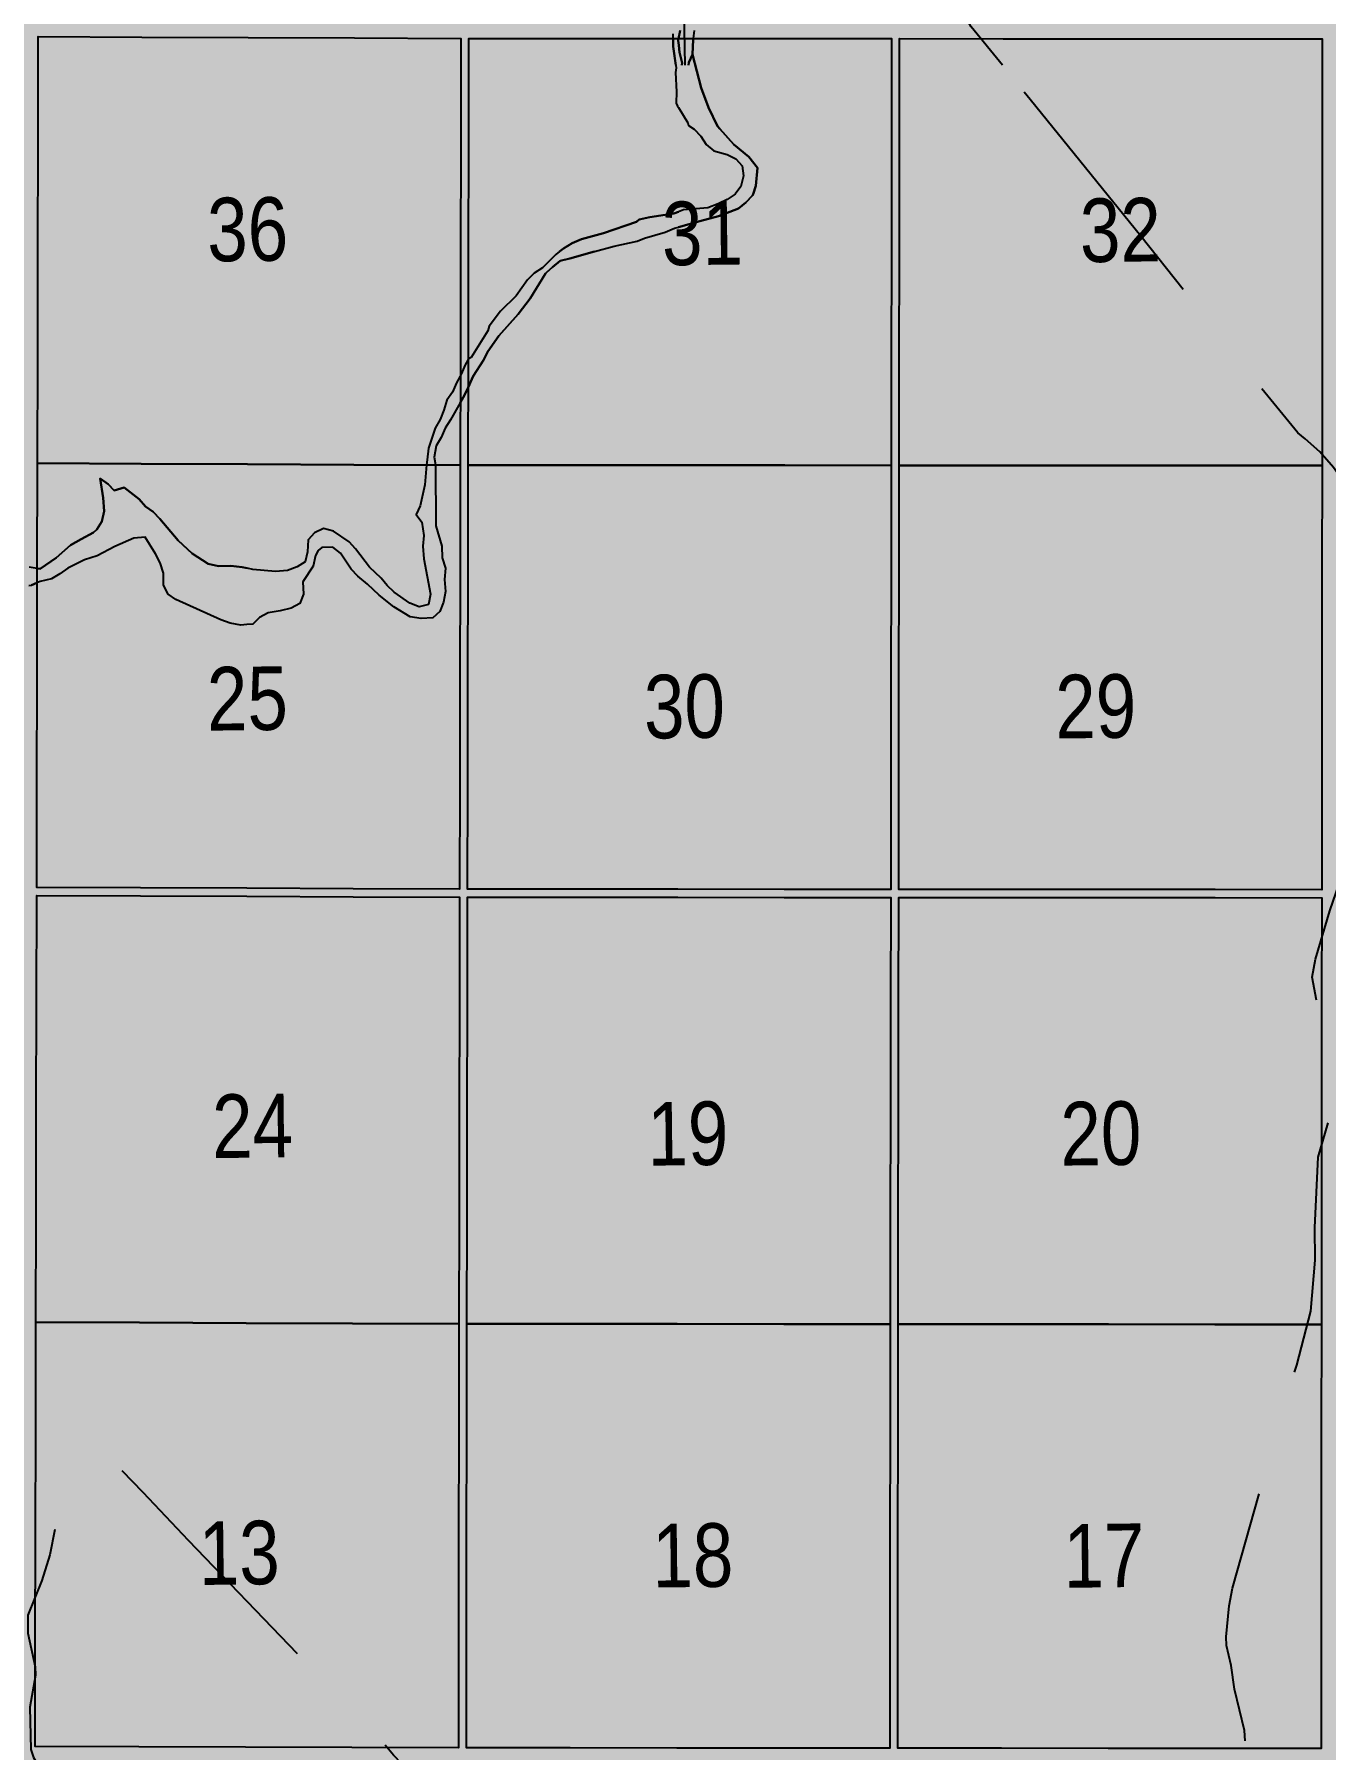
# Model space of a CAD drawing. Extents: x 405326 to 424052, y 6044755 to 6062236.
# Drawn here: x 416565 to 416726.9, y 6050260.4 to 6050475.4 of the extents above; entities that cross this region are included whole.
import ezdxf

# ---------------------------------------------------------------- set-up
doc = ezdxf.new("R2010")
doc.units = 0
doc.header["$LTSCALE"] = 5
doc.linetypes.add('DASHED2', pattern=[9.525, 6.35, -3.175])
for name, color, linetype in [('Quarters', 8, 'Continuous'), ('RoadSeg', 57, 'DASHED2'), ('T-WATER', 160, 'Continuous')]:
    doc.layers.add(name, color=color, linetype=linetype)
doc.layers.add('ROUTE-MAP-BACKGROUND-H', color=7, linetype='Continuous', true_color=0xf0ebff)
doc.styles.add('120', font='ARIALN.TTF', dxfattribs={"height": 13})

msp = doc.modelspace()

# ---------------------------------------------------------------- hatches: boundary and pattern name
at = {"layer": 'ROUTE-MAP-BACKGROUND-H'}
h = msp.add_hatch(color=256, dxfattribs=at)
h.dxf.hatch_style = 1
h.paths.add_polyline_path([(417500.313, 6050470.993), (417499.828, 6050583.719), (417489.556, 6051448.866), (416064.545, 6051448.577), (416073.609, 6050477.938), (416071.924, 6050150.968), (416104.424, 6050150.804), (416615.018, 6050150.686), (416614.752, 6050098.449), (417501.84, 6050099.469), (417600.187, 6050099.469), (417600.187, 6050157.259), (417501.84, 6050157.777)])

# ---------------------------------------------------------------- linework, layer by layer
at = {"layer": 'Quarters', "flags": 128}
for points in [[(416618.391, 6050434.788), (416618.371, 6050421.415), (416605.034, 6050421.472), (416591.697, 6050421.528), (416578.359, 6050421.585), (416565.357, 6050421.64), (416565.382, 6050435.016), (416565.407, 6050448.393), (416565.432, 6050461.769), (416565.457, 6050475.146), (416578.455, 6050475.087), (416591.788, 6050475.027), (416605.121, 6050474.966), (416618.453, 6050474.906), (416618.432, 6050461.533), (416618.412, 6050448.161)], [(416672.399, 6050421.383), (416659.059, 6050421.391), (416645.719, 6050421.399), (416632.379, 6050421.407), (416619.374, 6050421.415), (416619.395, 6050434.788), (416619.415, 6050448.16), (416619.436, 6050461.533), (416619.456, 6050474.906), (416632.456, 6050474.9), (416645.79, 6050474.893), (416659.124, 6050474.887), (416672.458, 6050474.88), (416672.443, 6050461.506), (416672.428, 6050448.132), (416672.413, 6050434.758)], [(416726.435, 6050434.727), (416726.426, 6050421.351), (416713.086, 6050421.359), (416699.747, 6050421.367), (416686.407, 6050421.375), (416673.402, 6050421.383), (416673.417, 6050434.757), (416673.431, 6050448.131), (416673.446, 6050461.506), (416673.461, 6050474.88), (416686.461, 6050474.873), (416699.796, 6050474.866), (416713.131, 6050474.859), (416726.465, 6050474.852), (416726.455, 6050461.477), (416726.445, 6050448.102)], [(416618.311, 6050381.297), (416618.291, 6050368.258), (416604.949, 6050368.311), (416591.607, 6050368.364), (416578.265, 6050368.416), (416565.258, 6050368.468), (416565.282, 6050381.51), (416565.307, 6050394.887), (416565.332, 6050408.263), (416565.357, 6050421.64), (416578.359, 6050421.585), (416591.697, 6050421.528), (416605.034, 6050421.472), (416618.371, 6050421.415), (416618.351, 6050408.042), (416618.331, 6050394.669)], [(416672.399, 6050421.383), (416672.384, 6050408.009), (416672.37, 6050394.635), (416672.355, 6050381.26), (416672.341, 6050368.22), (416658.996, 6050368.23), (416645.65, 6050368.239), (416632.305, 6050368.248), (416619.294, 6050368.257), (416619.314, 6050381.296), (416619.334, 6050394.669), (416619.354, 6050408.042), (416619.374, 6050421.415), (416632.379, 6050421.407), (416645.719, 6050421.399), (416659.059, 6050421.391)], [(416726.396, 6050381.226), (416726.387, 6050368.185), (416713.043, 6050368.193), (416699.698, 6050368.202), (416686.354, 6050368.211), (416673.344, 6050368.219), (416673.358, 6050381.259), (416673.373, 6050394.634), (416673.387, 6050408.008), (416673.402, 6050421.383), (416686.407, 6050421.375), (416699.747, 6050421.367), (416713.086, 6050421.359), (416726.426, 6050421.351), (416726.416, 6050407.976), (416726.406, 6050394.601)], [(416618.229, 6050327.136), (416618.209, 6050313.763), (416604.862, 6050313.812), (416591.515, 6050313.861), (416578.169, 6050313.911), (416565.156, 6050313.958), (416565.181, 6050327.335), (416565.206, 6050340.711), (416565.231, 6050354.088), (416565.256, 6050367.465), (416578.263, 6050367.413), (416591.605, 6050367.36), (416604.947, 6050367.308), (416618.289, 6050367.255), (416618.269, 6050353.882), (416618.249, 6050340.509)], [(416672.297, 6050327.094), (416672.282, 6050313.719), (416658.931, 6050313.73), (416645.58, 6050313.741), (416632.229, 6050313.752), (416619.212, 6050313.763), (416619.232, 6050327.135), (416619.252, 6050340.508), (416619.273, 6050353.881), (416619.293, 6050367.254), (416632.303, 6050367.245), (416645.649, 6050367.236), (416658.994, 6050367.226), (416672.34, 6050367.217), (416672.325, 6050353.843), (416672.311, 6050340.468)], [(416726.357, 6050327.056), (416726.348, 6050313.68), (416712.999, 6050313.69), (416699.649, 6050313.7), (416686.3, 6050313.709), (416673.285, 6050313.719), (416673.3, 6050327.093), (416673.314, 6050340.467), (416673.329, 6050353.842), (416673.343, 6050367.216), (416686.353, 6050367.208), (416699.698, 6050367.199), (416713.042, 6050367.19), (416726.386, 6050367.182), (416726.377, 6050353.806), (416726.367, 6050340.431)], [(416618.149, 6050273.645), (416618.13, 6050260.606), (416604.778, 6050260.652), (416591.426, 6050260.697), (416578.075, 6050260.742), (416565.057, 6050260.786), (416565.081, 6050273.829), (416565.106, 6050287.205), (416565.131, 6050300.582), (416565.156, 6050313.958), (416578.169, 6050313.911), (416591.515, 6050313.861), (416604.862, 6050313.812), (416618.209, 6050313.763), (416618.189, 6050300.39), (416618.169, 6050287.018)], [(416672.239, 6050273.596), (416672.225, 6050260.556), (416658.869, 6050260.569), (416645.512, 6050260.581), (416632.155, 6050260.593), (416619.133, 6050260.605), (416619.153, 6050273.644), (416619.172, 6050287.017), (416619.192, 6050300.39), (416619.212, 6050313.763), (416632.229, 6050313.752), (416645.58, 6050313.741), (416658.931, 6050313.73), (416672.282, 6050313.719), (416672.268, 6050300.345), (416672.254, 6050286.97)], [(416726.319, 6050273.555), (416726.31, 6050260.514), (416712.956, 6050260.524), (416699.602, 6050260.535), (416686.248, 6050260.545), (416673.229, 6050260.555), (416673.243, 6050273.595), (416673.257, 6050286.97), (416673.271, 6050300.344), (416673.285, 6050313.719), (416686.3, 6050313.709), (416699.649, 6050313.7), (416712.999, 6050313.69), (416726.348, 6050313.68), (416726.338, 6050300.305), (416726.329, 6050286.93)]]:
    msp.add_lwpolyline(points, close=True, dxfattribs=at)
at = {"layer": 'RoadSeg', "flags": 128}
for points in [[(416686.349, 6050471.544), (416682.429, 6050476.368), (416681.807, 6050477.453), (416681.715, 6050478.649), (416682.578, 6050480.298), (416684.245, 6050481.697), (416691.173, 6050489.132), (416691.164, 6050489.564)], [(416739.712, 6050407.232), (416738.894, 6050408.146), (416735.677, 6050410.838), (416734.589, 6050411.946), (416732.574, 6050414.365), (416727.873, 6050421.117), (416726.137, 6050423.086), (416724.332, 6050424.728), (416723.4, 6050425.451), (416718.197, 6050431.822), (416715.392, 6050435.422), (416703.702, 6050450.109), (416689.83, 6050467.245), (416682.417, 6050476.368), (416681.795, 6050477.453), (416681.703, 6050478.648), (416682.566, 6050480.297), (416684.233, 6050481.696), (416684.674, 6050482.17)], [(416723.795, 6050214.546), (416722.331, 6050223.962), (416721.517, 6050227.771), (416721.642, 6050228.173), (416721.471, 6050228.402), (416721.132, 6050230.258), (416720.185, 6050235.66), (416719.86, 6050238.414), (416716.658, 6050255.977), (416716.549, 6050257.97), (416716.81, 6050261.336), (416716.712, 6050262.797), (416715.471, 6050267.961), (416715.042, 6050270.912), (416714.456, 6050273.428), (416714.399, 6050274.524), (416714.783, 6050278.392), (416715.201, 6050280.629), (416721.85, 6050304.224), (416723.254, 6050308.578), (416725.006, 6050315.336), (416725.568, 6050321.735), (416725.514, 6050325.825), (416725.958, 6050334.65), (416727.817, 6050341.044), (416728.234, 6050343.348), (416728.16, 6050345.243), (416726.566, 6050349.833), (416725.177, 6050357.221), (416725.594, 6050359.493), (416727.428, 6050365.553), (416734.067, 6050384.922), (416736.773, 6050392.199), (416740.216, 6050400.755), (416740.558, 6050401.894), (416740.698, 6050403.128), (416740.639, 6050404.324), (416740.311, 6050405.681)], [(416630.49, 6050237.639), (416618.77, 6050250.596), (416612.919, 6050256.626), (416609.993, 6050259.69), (416608.764, 6050261.161), (416584.304, 6050286.587), (416578.619, 6050292.62), (416574.233, 6050297.084), (416573.192, 6050297.528), (416572.062, 6050297.503), (416570.711, 6050296.876), (416570.307, 6050296.516), (416569.929, 6050296.094), (416569.619, 6050295.653), (416569.317, 6050295.183), (416568.444, 6050292.436), (416566.91, 6050284.819), (416565.881, 6050281.57), (416564.144, 6050277.241), (416564.159, 6050274.979), (416565.081, 6050270.742), (416565.103, 6050269.71), (416564.39, 6050265.703), (416564.537, 6050260.384), (416564.857, 6050259.393), (416565.201, 6050258.868), (416567.54, 6050256.822), (416568.122, 6050256.036), (416568.509, 6050255.046), (416568.813, 6050253.289), (416568.682, 6050251.623)]]:
    msp.add_lwpolyline(points, dxfattribs=at)
at = {"layer": 'T-WATER', "flags": 128}
for points in [[(416646.569, 6050471.571), (416646.429, 6050478.157), (416646.487, 6050478.361)], [(416646.165, 6050471.571), (416646.212, 6050471.863), (416645.867, 6050473.146), (416645.758, 6050474.084), (416645.695, 6050474.632), (416645.749, 6050474.916), (416645.941, 6050475.92)], [(416645.941, 6050475.92), (416645.749, 6050474.916), (416645.695, 6050474.632), (416645.758, 6050474.084), (416645.867, 6050473.146), (416646.212, 6050471.863), (416646.165, 6050471.571)], [(416647.698, 6050475.919), (416647.581, 6050474.915), (416647.564, 6050474.775), (416647.485, 6050472.882), (416647.034, 6050471.908), (416646.97, 6050471.571)], [(416618.348, 6050429.213), (416618.957, 6050430.275), (416619.354, 6050431.162), (416619.977, 6050432.555), (416621.264, 6050434.578), (416621.819, 6050435.642), (416623.205, 6050437.624), (416625.638, 6050440.346), (416627.119, 6050442.318), (416629.062, 6050445.423), (416629.246, 6050445.598), (416629.926, 6050446.246), (416630.877, 6050447.008), (416632.091, 6050447.328), (416635.194, 6050448.176), (416637.689, 6050448.858), (416640.557, 6050449.503), (416641.472, 6050449.877), (416644.046, 6050450.632), (416645.238, 6050451.139), (416645.723, 6050451.268), (416648.395, 6050451.983), (416650.742, 6050452.61), (416653.259, 6050453.575), (416654.195, 6050454.32), (416655.026, 6050455.204), (416655.09, 6050455.398), (416655.431, 6050456.434), (416655.654, 6050458.697), (416654.548, 6050460.084), (416652.69, 6050461.616), (416650.921, 6050463.557), (416650.642, 6050463.925), (416649.51, 6050466.244), (416648.59, 6050468.725), (416647.479, 6050472.883), (416647.559, 6050474.776), (416647.575, 6050474.916)], [(416645.055, 6050474.917), (416645.057, 6050473.882), (416645.446, 6050471.227), (416645.362, 6050470.655), (416645.47, 6050468.232), (416645.456, 6050466.789), (416645.628, 6050466.417), (416645.743, 6050466.231), (416646.924, 6050464.325), (416646.994, 6050463.994), (416647.706, 6050463.516), (416648.542, 6050462.659), (416649.211, 6050461.631), (416650.183, 6050460.819), (416651.858, 6050460.363), (416652.928, 6050459.799), (416653.708, 6050458.932), (416653.884, 6050457.664), (416653.553, 6050456.345), (416652.833, 6050455.404), (416651.843, 6050454.727), (416650.691, 6050454.152), (416649.425, 6050453.672), (416646.38, 6050453.428), (416645.726, 6050453.174), (416645.166, 6050452.956), (416642.13, 6050452.492), (416640.807, 6050452.188), (416640.48, 6050451.911), (416636.312, 6050450.496), (416633.586, 6050449.749), (416632.405, 6050449.23), (416631.329, 6050448.562), (416630.828, 6050448.178), (416630.346, 6050447.809), (416628.672, 6050446.156), (416627.62, 6050445.498), (416626.802, 6050444.633), (416625.391, 6050442.659), (416623.423, 6050440.714), (416621.978, 6050438.83), (416621.82, 6050438.231), (416619.745, 6050434.918), (416619.375, 6050434.695), (416619.359, 6050434.667), (416618.979, 6050433.992), (416618.483, 6050432.824), (416618.353, 6050432.584)], [(416645.055, 6050474.917), (416645.057, 6050473.882), (416645.446, 6050471.227), (416645.362, 6050470.655), (416645.47, 6050468.232), (416645.456, 6050466.789), (416645.628, 6050466.417), (416645.743, 6050466.231)], [(416645.4, 6050471.572), (416645.062, 6050473.882), (416645.06, 6050474.917), (416645.06, 6050475.48)], [(416647.575, 6050474.916), (416647.559, 6050474.776), (416647.479, 6050472.883), (416648.59, 6050468.725), (416649.51, 6050466.244), (416650.642, 6050463.925), (416650.921, 6050463.557), (416652.69, 6050461.616), (416654.548, 6050460.084), (416655.654, 6050458.697), (416655.431, 6050456.434), (416655.09, 6050455.398), (416655.026, 6050455.204), (416654.195, 6050454.32), (416653.259, 6050453.575), (416650.742, 6050452.61), (416648.395, 6050451.983), (416645.723, 6050451.268)], [(416646.97, 6050471.571), (416647.034, 6050471.908), (416647.485, 6050472.882), (416647.835, 6050471.57)], [(416645.743, 6050466.231), (416646.924, 6050464.325), (416646.994, 6050463.994), (416647.706, 6050463.516), (416648.542, 6050462.659), (416649.211, 6050461.631), (416650.183, 6050460.819), (416651.858, 6050460.363), (416652.928, 6050459.799), (416653.708, 6050458.932), (416653.884, 6050457.664), (416653.553, 6050456.345), (416652.833, 6050455.404), (416651.843, 6050454.727), (416650.691, 6050454.152), (416649.425, 6050453.672), (416646.38, 6050453.428), (416645.726, 6050453.174)], [(416630.828, 6050448.178), (416631.329, 6050448.562), (416632.405, 6050449.23), (416633.586, 6050449.749), (416636.312, 6050450.496), (416640.48, 6050451.911), (416640.807, 6050452.188), (416642.13, 6050452.492), (416645.166, 6050452.956), (416645.726, 6050453.174)], [(416635.194, 6050448.176), (416637.689, 6050448.858), (416640.557, 6050449.503), (416641.472, 6050449.877), (416644.046, 6050450.632), (416645.238, 6050451.139), (416645.723, 6050451.268)], [(416635.194, 6050448.176), (416632.091, 6050447.328), (416630.877, 6050447.008), (416629.926, 6050446.246), (416629.246, 6050445.598), (416629.062, 6050445.423), (416627.119, 6050442.318), (416625.638, 6050440.346), (416623.205, 6050437.624), (416621.819, 6050435.642), (416621.264, 6050434.578), (416619.977, 6050432.555), (416619.354, 6050431.162)], [(416630.828, 6050448.178), (416630.346, 6050447.809), (416628.672, 6050446.156), (416627.62, 6050445.498), (416626.802, 6050444.633), (416625.391, 6050442.659), (416623.423, 6050440.714), (416621.978, 6050438.83), (416621.82, 6050438.231), (416619.745, 6050434.918), (416619.375, 6050434.695), (416619.359, 6050434.667)], [(416619.359, 6050434.667), (416618.979, 6050433.992), (416618.483, 6050432.824), (416618.353, 6050432.584)], [(416618.353, 6050432.584), (416617.903, 6050431.752), (416617.401, 6050430.557), (416616.696, 6050429.56), (416616.317, 6050428.292), (416615.83, 6050427.126), (416615.226, 6050426.029), (416614.406, 6050423.541), (416614.215, 6050422.078), (416614.157, 6050421.457), (416613.923, 6050418.951), (416613.342, 6050416.331), (416612.833, 6050415.217), (416613.551, 6050414.26), (416613.801, 6050412.589), (416613.667, 6050411.246), (416613.815, 6050409.663), (416614.62, 6050405.22), (416614.4, 6050403.954), (416613.197, 6050403.655), (416612.026, 6050404.118), (416610.081, 6050405.497), (416609.209, 6050406.327), (416608.434, 6050407.262), (416606.972, 6050408.604), (416605.251, 6050410.915), (416604.441, 6050411.791), (416602.492, 6050413.135), (416601.203, 6050413.474), (416600.077, 6050412.91), (416599.282, 6050412.056), (416599.207, 6050410.562), (416598.906, 6050409.3), (416597.93, 6050408.644), (416596.688, 6050408.185), (416595.208, 6050408.089), (416592.349, 6050408.349), (416591.64, 6050408.502), (416591.041, 6050408.631), (416589.614, 6050408.785), (416588.059, 6050408.757), (416586.743, 6050409.044), (416584.742, 6050410.353), (416582.985, 6050411.954), (416580.711, 6050414.666), (416579.858, 6050415.56), (416578.895, 6050416.244), (416578.125, 6050417.156), (416576.243, 6050418.611), (416574.991, 6050418.216), (416574.2, 6050419.045), (416573.213, 6050419.723), (416573.608, 6050417.303), (416573.722, 6050415.661), (416573.43, 6050414.351), (416572.8, 6050413.342), (416572.396, 6050412.976), (416570.846, 6050412.124), (416569.501, 6050411.363), (416567.713, 6050409.785), (416565.693, 6050408.413), (416565.297, 6050408.472), (416564.294, 6050408.621)], [(416618.353, 6050432.584), (416617.903, 6050431.752), (416617.401, 6050430.557), (416616.696, 6050429.56), (416616.317, 6050428.292), (416615.83, 6050427.126), (416615.226, 6050426.029), (416614.406, 6050423.541), (416614.215, 6050422.078), (416614.157, 6050421.457)], [(416619.354, 6050431.162), (416618.957, 6050430.275), (416618.348, 6050429.213)], [(416618.348, 6050429.213), (416617.14, 6050427.107), (416616.461, 6050426.058), (416615.961, 6050424.887), (416615.344, 6050423.828), (416615.11, 6050422.427), (416615.269, 6050421.452), (416615.272, 6050421.431), (416615.293, 6050413.808), (416616.042, 6050411.239), (416616.106, 6050409.793), (416616.523, 6050408.486), (416616.406, 6050407.086), (416616.499, 6050405.551), (416616.255, 6050404.215), (416615.788, 6050403.077), (416614.939, 6050402.258), (416613.459, 6050402.172), (416612.086, 6050402.387), (416610.029, 6050403.644), (416608.182, 6050405.121), (416606.737, 6050406.493), (416605.52, 6050407.514), (416604.695, 6050408.36), (416603.347, 6050410.397), (416602.396, 6050411.126), (416601.005, 6050411.1), (416600.54, 6050410.696), (416600.213, 6050410.093), (416599.944, 6050408.757), (416598.609, 6050406.782), (416598.698, 6050405.224), (416598.233, 6050404.087), (416597.154, 6050403.475), (416595.786, 6050403.147), (416594.28, 6050402.917), (416593.19, 6050402.327), (416592.341, 6050401.493), (416591.628, 6050401.422), (416590.867, 6050401.346), (416589.528, 6050401.608), (416588.339, 6050402.03), (416582.72, 6050404.555), (416581.737, 6050405.232), (416581.161, 6050406.346), (416581.175, 6050407.89), (416580.744, 6050409.175), (416580.161, 6050410.282), (416578.87, 6050412.395), (416577.437, 6050412.243), (416575.059, 6050411.202), (416572.846, 6050410.037), (416571.263, 6050409.537), (416569.155, 6050408.493), (416568.175, 6050407.78), (416567.11, 6050407.148), (416565.703, 6050406.825), (416565.294, 6050406.644), (416564.623, 6050406.346)], [(416618.348, 6050429.213), (416617.14, 6050427.107), (416616.461, 6050426.058), (416615.961, 6050424.887), (416615.344, 6050423.828), (416615.11, 6050422.427), (416615.269, 6050421.452)], [(416615.269, 6050421.452), (416615.272, 6050421.431), (416615.293, 6050413.808), (416616.042, 6050411.239), (416616.106, 6050409.793), (416616.523, 6050408.486), (416616.406, 6050407.086), (416616.499, 6050405.551), (416616.255, 6050404.215), (416615.788, 6050403.077), (416614.939, 6050402.258), (416613.459, 6050402.172), (416612.086, 6050402.387), (416610.029, 6050403.644), (416608.182, 6050405.121), (416606.737, 6050406.493), (416605.52, 6050407.514), (416604.695, 6050408.36), (416603.347, 6050410.397), (416602.396, 6050411.126), (416601.005, 6050411.1), (416600.54, 6050410.696), (416600.213, 6050410.093), (416599.944, 6050408.757), (416598.609, 6050406.782), (416598.698, 6050405.224), (416598.233, 6050404.087), (416597.154, 6050403.475), (416595.786, 6050403.147), (416594.28, 6050402.917), (416593.19, 6050402.327), (416592.341, 6050401.493), (416591.628, 6050401.422)], [(416614.157, 6050421.457), (416613.923, 6050418.951), (416613.342, 6050416.331), (416612.833, 6050415.217), (416613.551, 6050414.26), (416613.801, 6050412.589), (416613.667, 6050411.246), (416613.815, 6050409.663), (416614.62, 6050405.22), (416614.4, 6050403.954), (416613.197, 6050403.655), (416612.026, 6050404.118), (416610.081, 6050405.497), (416609.209, 6050406.327), (416608.434, 6050407.262), (416606.972, 6050408.604), (416605.251, 6050410.915), (416604.441, 6050411.791), (416602.492, 6050413.135), (416601.203, 6050413.474), (416600.077, 6050412.91), (416599.282, 6050412.056), (416599.207, 6050410.562), (416598.906, 6050409.3), (416597.93, 6050408.644), (416596.688, 6050408.185), (416595.208, 6050408.089), (416592.349, 6050408.349), (416591.64, 6050408.502)], [(416565.297, 6050408.472), (416565.693, 6050408.413), (416567.713, 6050409.785), (416569.501, 6050411.363), (416570.846, 6050412.124), (416572.396, 6050412.976), (416572.8, 6050413.342), (416573.43, 6050414.351), (416573.722, 6050415.661), (416573.608, 6050417.303), (416573.213, 6050419.723), (416574.2, 6050419.045), (416574.991, 6050418.216), (416576.243, 6050418.611), (416578.125, 6050417.156), (416578.895, 6050416.244), (416579.858, 6050415.56), (416580.711, 6050414.666), (416582.985, 6050411.954), (416584.742, 6050410.353), (416586.743, 6050409.044), (416588.059, 6050408.757), (416589.614, 6050408.785), (416591.041, 6050408.631), (416591.64, 6050408.502)], [(416591.628, 6050401.422), (416590.867, 6050401.346), (416589.528, 6050401.608), (416588.339, 6050402.03), (416582.72, 6050404.555), (416581.737, 6050405.232), (416581.161, 6050406.346), (416581.175, 6050407.89), (416580.744, 6050409.175), (416580.161, 6050410.282), (416578.87, 6050412.395), (416577.437, 6050412.243), (416575.059, 6050411.202), (416572.846, 6050410.037), (416571.263, 6050409.537), (416569.155, 6050408.493), (416568.175, 6050407.78), (416567.11, 6050407.148), (416565.703, 6050406.825), (416565.294, 6050406.644)], [(416564.29, 6050406.315), (416564.623, 6050406.346), (416565.294, 6050406.644)]]:
    msp.add_lwpolyline(points, dxfattribs=at)

# ---------------------------------------------------------------- texts
at = {"layer": 'RoadSeg', "style": '120'}
for s, height, rotation, p in [('36', 7.967, 0.67212, (416586.681, 6050446.944)), ('31', 7.967, 0.67212, (416643.704, 6050446.454)), ('32', 7.967, 0.67212, (416696.113, 6050446.853)), ('25', 7.967, 0.67212, (416586.647, 6050388.122)), ('30', 7.967, 0.67212, (416641.449, 6050387.133)), ('29', 7.967, 0.67212, (416693.025, 6050387.14)), ('24', 7.967, 0.67212, (416587.298, 6050334.533)), ('19', 7.967, 0.67212, (416641.876, 6050333.584)), ('20', 7.967, 0.67212, (416693.665, 6050333.593)), ('65-4-6', 39.8351, 1.17937, (416706.915, 6050289.529)), ('13', 7.967, 0.67212, (416585.618, 6050281.017)), ('18', 7.967, 0.67212, (416642.496, 6050280.698)), ('17', 7.967, 0.67212, (416694.058, 6050280.663))]:
    msp.add_text(s, height=height, rotation=rotation, dxfattribs=at).set_placement(p)

doc.saveas('drawing.dxf')
